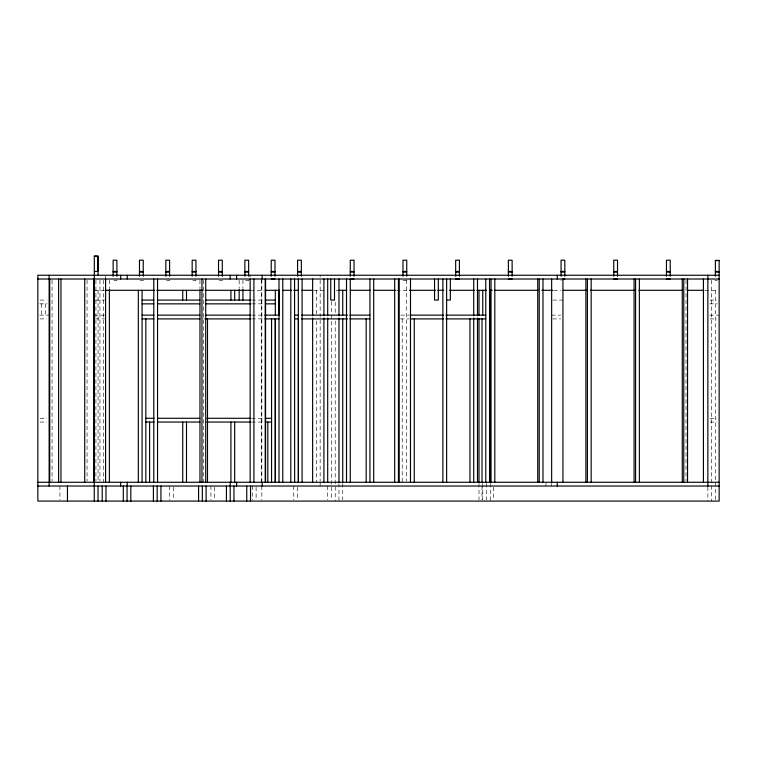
<?xml version="1.0" encoding="UTF-8"?>
<svg xmlns="http://www.w3.org/2000/svg" width="757" height="757" viewBox="0 0 757 757"><rect width="100%" height="100%" fill="white"/><g stroke="black" fill="none" stroke-linecap="round" stroke-linejoin="round"><path stroke-width="0.57" stroke-dasharray="3.79 2.84" d="M406.727 280.62L402.97 280.62L402.97 279.967M717.267 280.62L715.384 280.62L715.384 279.967M94.313 290.3L104.475 290.3M250.52 290.3L264.202 290.3M313.748 290.3L326.731 290.3M336.155 290.3L338.038 290.3M396.46 290.3L408.278 290.3M553.67 290.3L560.757 290.3M704.966 290.3L717.267 290.3M40.112 300.084L46.887 300.084M95.439 300.084L104.475 300.084M251.75 300.084L263.54 300.084M552.78 300.084L562.943 300.084M710.113 300.084L716.888 300.084M39.733 303.85L47.256 303.85M251.75 303.85L263.54 303.85M709.744 303.85L717.267 303.85M39.733 315.139L49.139 315.139M94.313 315.139L104.475 315.139M251.75 315.139L263.72 315.139M400.803 315.139L409.035 315.139M551.645 315.139L560.682 315.139M709.744 315.139L719.15 315.139M40.112 318.905L46.887 318.905M95.439 318.905L104.475 318.905M203.728 318.905L206.557 318.905M251.75 318.905L263.72 318.905M400.33 318.905L409.035 318.905M552.78 318.905L560.682 318.905M710.113 318.905L716.888 318.905M40.112 418.28L46.887 418.28M251.589 418.28L264.515 418.28M710.113 418.28L716.888 418.28M40.112 422.046L46.887 422.046M251.589 422.046L264.515 422.046M710.113 422.046L716.888 422.046M715.384 290.3L715.384 501.087M711.618 280.194L711.618 501.087M707.861 486.959L707.861 501.087M686.022 280.194L686.022 481.083M561.06 279.967L561.06 280.62M551.645 483.212L551.645 486.032M546.005 483.212L546.005 486.032M493.309 487.196L493.309 499.932M490.29 483.43L490.29 501.087M486.533 483.43L486.533 499.913M482.767 483.43L482.767 499.913M482.01 486.032L482.01 499.932M479.001 483.43L479.001 499.913M406.727 279.967L406.727 481.083M402.213 318.905L402.213 482.266M342.741 483.43L342.741 499.913M338.975 483.43L338.975 501.087M335.209 302.081L335.209 313.852M335.209 320.921L335.209 501.087M331.452 301.466L331.452 499.932M327.686 486.032L327.686 499.932M320.154 275.245L320.154 277.128M320.154 280.194L320.154 481.083M320.154 482.266L320.154 486.032M316.388 290.3L316.388 313.852M316.388 320.921L316.388 482.266M297.52 487.196L297.52 499.932M293.754 486.032L293.754 499.932M261.818 279.011L261.818 482.266M261.818 486.032L261.818 499.932M261.439 280.194L261.439 482.266M256.112 487.196L256.112 499.932M252.346 486.032L252.346 499.932M250.141 275.245L250.141 277.128M248.637 279.967L248.637 280.62L244.871 280.62L244.871 279.967M242.921 280.175L242.921 288.379M239.155 280.175L239.155 288.379M222.293 279.967L222.293 280.62L218.527 280.62L218.527 279.967M214.714 487.196L214.714 499.932M210.948 486.032L210.948 499.932M203.728 280.194L203.728 482.266M199.962 280.194L199.962 288.464M195.94 279.967L195.94 280.62L192.174 280.62L192.174 279.967M173.306 487.196L173.306 499.932M169.596 279.967L169.596 280.62L165.83 280.62L165.83 279.967M169.54 486.032L169.54 499.932M143.243 279.967L143.243 280.62L139.477 280.62L139.477 279.967M116.9 279.967L116.9 280.62L113.134 280.62L113.134 279.967M109.368 280.194L109.368 288.464M105.602 276.182L105.602 279.011M103.718 280.194L103.718 482.266M99.962 280.194L99.962 481.083M98.079 290.3L98.079 482.266M95.931 280.194L95.931 481.083M87.064 280.194L87.064 481.083M59.917 486.032L59.917 499.932M52.082 280.194L52.082 481.083M45.382 303.85L45.382 315.139M41.616 303.85L41.616 315.139"/><path stroke-width="1.14" d="M94.313 256.424L98.022 256.462L98.079 270.949M715.384 260.559L719.15 260.559M94.313 271.479L98.079 271.479M113.134 271.479L116.9 271.479M139.477 271.479L143.243 271.479M165.83 271.479L169.596 271.479M192.174 271.479L195.94 271.479M218.527 271.479L222.293 271.479M244.871 271.479L248.637 271.479M271.224 271.479L274.99 271.479M297.577 271.479L301.333 271.479M350.273 271.479L354.03 271.479M402.97 271.479L406.727 271.479M455.667 271.479L459.423 271.479M508.363 271.479L512.129 271.479M561.06 271.479L564.826 271.479M613.757 271.479L617.523 271.479M666.453 271.479L670.219 271.479M715.384 271.479L719.15 271.479M113.134 272.075L116.9 272.075M139.477 272.075L143.243 272.075M165.83 272.075L169.596 272.075M192.174 272.075L195.94 272.075M218.527 272.075L222.293 272.075M244.871 272.075L248.637 272.075M271.224 272.075L274.99 272.075M297.577 272.075L301.333 272.075M350.273 272.075L354.03 272.075M402.97 272.075L406.727 272.075M455.667 272.075L459.423 272.075M508.363 272.075L512.129 272.075M561.06 272.075L564.826 272.075M613.757 272.075L617.523 272.075M666.453 272.075L670.219 272.075M715.384 272.075L719.15 272.075M719.15 275.245L37.85 275.245L37.85 501.087L719.15 501.087L719.15 260.408L715.384 260.408L715.384 276.239M37.85 279.011L719.15 279.011M350.273 279.371L354.03 279.011M562.943 279.371L564.826 279.011M106.103 290.3L154.485 290.3M156.831 290.3L202.838 290.3M205.194 290.3L250.047 290.3M265.385 290.3L279.541 290.3M283.08 290.3L291.331 290.3M293.697 290.3L298.419 290.3M301.958 290.3L312.575 290.3M338.54 290.3L346.82 290.3M350.359 290.3L370.457 290.3M374.005 290.3L395.277 290.3M409.461 290.3L435.464 290.3M437.83 290.3L443.744 290.3M449.649 290.3L474.469 290.3M476.834 290.3L486.533 290.3M489.836 290.3L492.201 290.3M494.567 290.3L538.303 290.3M541.851 290.3L552.487 290.3M563.123 290.3L586.76 290.3M590.309 290.3L635.227 290.3M638.776 290.3L682.511 290.3M687.233 290.3L703.783 290.3M142.079 300.084L153.879 300.084M157.409 300.084L199.867 300.084M205.762 300.084L250.567 300.084M265.896 300.084L275.33 300.084M446.592 300.084L450.349 300.084L450.349 279.011M142.079 303.85L153.879 303.85M157.409 303.85L199.867 303.85M205.762 303.85L250.567 303.85M265.896 303.85L275.33 303.85M142.079 315.139L153.879 315.139M157.409 315.139L199.867 315.139M205.762 315.139L250.567 315.139M264.893 315.139L279.011 315.139M294.643 315.139L298.173 315.139M301.702 315.139L347.577 315.139M349.933 315.139L369.927 315.139M410.209 315.139L443.432 315.139M445.778 315.139L485.776 315.139M142.079 318.905L153.879 318.905M157.409 318.905L199.867 318.905M205.611 318.905L250.567 318.905M264.893 318.905L279.011 318.905M294.643 318.905L298.409 318.905L298.409 482.266M301.702 318.905L347.577 318.905M349.933 318.905L369.927 318.905M410.493 318.905L443.432 318.905M445.778 318.905L485.776 318.905M145.846 418.28L154.068 418.28M157.598 418.28L199.895 418.28M206.945 418.28L250.416 418.28M265.688 418.28L271.564 418.28M145.846 422.046L154.068 422.046M157.598 422.046L199.895 422.046M206.945 422.046L250.416 422.046M265.688 422.046L271.564 422.046M37.85 482.266L719.15 482.266M37.85 486.032L719.15 486.032M707.861 275.245L707.861 486.032M703.423 279.011L703.423 482.266M687.536 279.011L687.536 482.266M683.77 279.011L683.77 482.266M682.265 279.011L682.265 482.266M670.219 276.239L670.219 260.2L666.453 260.2L666.453 276.239M670.219 279.011L666.453 279.011M639.353 279.011L639.353 482.266M635.587 279.011L635.587 482.266M634.082 279.011L634.082 482.266M617.523 276.239L617.523 260.2L613.757 260.2L613.757 276.239M617.523 279.011L613.757 279.011M591.17 279.011L591.17 482.266M587.404 279.011L587.404 482.266M585.899 279.011L585.899 482.266M564.826 276.239L564.826 260.2L561.06 260.2L561.06 276.239M562.943 279.011L562.943 482.266M557.294 275.245L557.294 279.011M557.294 482.266L557.294 486.032M551.645 279.011L551.645 482.266M542.987 279.011L542.987 482.266M539.23 279.011L539.23 482.266M537.725 279.011L537.725 482.266M512.129 276.239L512.129 260.2L508.363 260.2L508.363 276.239M512.129 279.011L508.363 279.011M494.813 279.011L494.813 482.266M491.047 279.011L491.047 482.266M490.29 290.3L490.29 482.247M489.542 279.011L489.542 482.266M485.776 279.011L485.776 482.266M482.767 290.3L482.767 315.026M482.01 318.905L482.01 482.266M479.001 290.3L479.001 315.026M479.001 318.565L479.001 482.247M477.497 279.011L477.497 315.641M477.497 318.006L477.497 482.266M473.731 279.011L473.731 315.641M473.731 318.006L473.731 482.266M469.965 318.905L469.965 482.266M459.423 276.239L459.423 260.2L455.667 260.2L455.667 276.239M459.423 279.011L455.667 279.011M446.63 279.011L446.63 482.266M442.864 279.011L442.864 482.266M438.303 279.011L438.303 300.084L434.546 300.084L434.546 279.011M414.259 318.905L414.259 482.266M410.493 279.011L410.493 482.266M406.727 276.239L406.727 260.2L402.97 260.2L402.97 276.239M399.204 279.011L399.204 482.266M398.447 279.011L398.447 482.266M394.681 279.011L394.681 482.266M373.693 279.011L373.693 482.266M369.927 279.011L369.927 482.266M366.161 318.905L366.161 482.266M354.03 276.239L354.03 260.2L350.273 260.2L350.273 276.239M350.273 279.011L350.273 482.266M346.507 279.011L346.507 482.266M342.741 290.3L342.741 315.026M342.741 318.565L342.741 482.247M338.975 279.011L338.975 315.641M338.975 318.006L338.975 482.266M334.509 279.011L334.509 300.084L330.743 300.084L330.743 279.011M327.686 279.011L327.686 315.641M327.686 318.006L327.686 482.266M323.92 279.011L323.92 315.641M323.92 318.006L323.92 482.266M312.632 279.011L312.632 315.641M312.632 318.006L312.632 482.266M302.09 279.011L302.09 482.266M301.333 276.239L301.333 260.2L297.577 260.2L297.577 276.239M298.324 279.011L298.324 482.266M294.558 279.011L294.643 482.266M290.792 279.011L290.792 482.266M282.777 279.011L282.777 482.266M279.096 290.3L279.096 315.035M279.011 279.011L279.011 482.266M275.33 290.3L275.33 315.139M275.33 318.565L275.33 482.266M275.245 318.905L275.245 482.266M274.99 276.239L274.99 260.2L271.224 260.2L271.224 276.239M274.99 279.011L271.224 279.011M271.564 318.905L271.564 482.266M267.808 422.046L267.808 482.266M265.575 279.011L265.575 482.266M265.205 279.011L265.205 482.266M262.187 275.245L262.187 279.011M262.187 482.266L262.187 486.032M253.907 279.011L253.907 482.266M250.52 486.032L250.52 501.087M250.141 279.011L250.141 482.266M248.637 276.239L248.637 260.2L244.871 260.2L244.871 276.239M246.754 486.032L246.754 501.087M242.921 289.543L242.921 300.084M239.155 289.543L239.155 300.084M236.591 275.245L236.591 279.011M236.591 482.266L236.591 486.032M234.679 290.3L234.679 300.084M234.679 422.046L234.679 482.266M233.96 486.032L233.96 501.087M230.913 290.3L230.913 300.084M230.913 422.046L230.913 482.266M230.194 275.245L230.194 279.011M230.194 482.266L230.194 501.087M226.428 486.032L226.428 501.087M222.293 276.239L222.293 260.2L218.527 260.2L218.527 276.239M207.494 318.905L207.494 482.266M206.103 486.032L206.103 501.087M205.724 279.011L205.724 482.266M202.337 486.032L202.337 501.087M201.968 279.011L201.968 482.266M199.962 289.647L199.962 482.266M198.58 486.032L198.58 501.087M195.94 276.239L195.94 260.2L192.174 260.2L192.174 276.239M186.496 290.3L186.496 300.084M186.496 422.046L186.496 482.266M182.73 290.3L182.73 300.084M182.73 422.046L182.73 482.266M169.596 276.239L169.596 260.2L165.83 260.2L165.83 276.239M160.938 486.032L160.938 501.087M157.551 279.011L157.551 482.266M157.172 486.032L157.172 501.087M153.785 279.011L153.785 482.266M153.406 486.032L153.406 501.087M149.612 422.046L149.612 482.266M145.846 318.905L145.846 482.266M143.243 276.239L143.243 260.2L139.477 260.2L139.477 276.239M142.079 290.3L142.079 482.266M138.323 290.3L138.323 482.266M130.819 486.032L130.819 501.087M127.252 275.245L127.252 279.011M127.252 482.266L127.252 486.032M127.062 486.032L127.062 501.087M123.296 486.032L123.296 501.087M120.656 275.245L120.656 279.011M120.656 482.266L120.656 486.032M116.9 276.239L116.9 260.2L113.134 260.2L113.134 276.239M109.368 289.647L109.368 482.266M105.98 486.032L105.98 501.087M105.602 279.011L105.602 482.266M102.214 486.032L102.214 501.087M98.079 275.463L98.079 255.913L94.313 255.913L94.256 501.087M98.022 486.032L98.022 501.087M93.594 279.011L93.594 482.266M84.737 279.011L84.737 482.266M67.449 486.032L67.449 501.087M60.948 279.011L60.948 482.266M58.611 279.011L58.611 482.266M49.744 279.011L49.744 482.266M49.139 275.245L49.139 486.032"/></g></svg>
